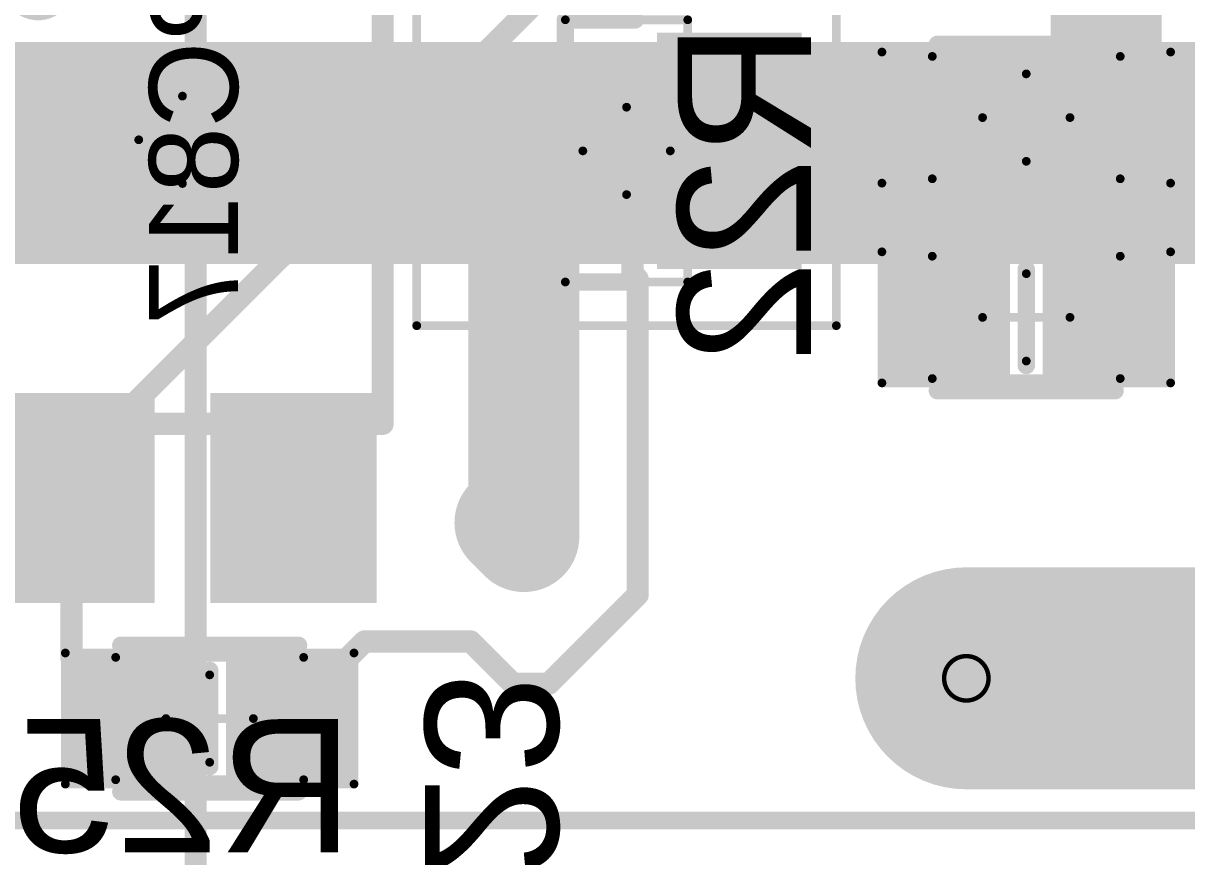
# Model space of a CAD drawing. Header units: millimetres. Extents: x 0.82 to 4.9, y 1.18 to 4.75.
# Drawn here: x 3.518 to 4.042, y 2.242 to 2.618 of the extents above; entities that cross this region are included whole.
import ezdxf

# ---------------------------------------------------------------- set-up
doc = ezdxf.new("R2010")
doc.units = ezdxf.units.MM
doc.header["$MEASUREMENT"] = 0
for name, color, linetype in [('BottomLayer', 5, 'Continuous'), ('BottomOverlay', 54, 'Continuous'), ('BottomPaste', 16, 'Continuous'), ('BottomSolder', 6, 'Continuous'), ('DrillDrawing', 1, 'Continuous'), ('Mechanical1', 6, 'Continuous'), ('Mechanical13', 56, 'Continuous'), ('Mechanical15', 56, 'Continuous'), ('MultiLayer', 9, 'Continuous'), ('PadHoleLayer', 156, 'Continuous'), ('TopLayer', 1, 'Continuous'), ('TopOverlay', 2, 'Continuous'), ('TopSolder', 216, 'Continuous')]:
    doc.layers.add(name, color=color, linetype=linetype)
doc.styles.add('Arial', font='arial.ttf', dxfattribs={"height": 0.2})

# ---------------------------------------------------------------- blocks, each defined once
blk = doc.blocks.new('LCD_2_4_TFT_SPI_240_320_B_1')
at = {"layer": 'BottomOverlay', "const_width": 0.01}
blk.add_lwpolyline([(0.84094, -1.51929), (0.84095, 1.51929)], dxfattribs=at)
blk = doc.blocks.new('6_0805_L_B_16')
at = {"layer": 'BottomLayer'}
for points in [[(-0.01139, 0.02559), (-0.01139, -0.02559), (-0.06061, -0.02559), (-0.06061, 0.02559)], [(0.06061, 0.02559), (0.06061, -0.02559), (0.01139, -0.02559), (0.01139, 0.02559)]]:
    blk.add_hatch(color=5, dxfattribs=at).paths.add_polyline_path(points)
at = {"layer": 'BottomPaste'}
for points in [[(-0.01139, 0.02559), (-0.01139, -0.02559), (-0.06061, -0.02559), (-0.06061, 0.02559)], [(0.06061, 0.02559), (0.06061, -0.02559), (0.01139, -0.02559), (0.01139, 0.02559)]]:
    blk.add_hatch(color=16, dxfattribs=at).paths.add_polyline_path(points)
at = {"layer": 'BottomSolder'}
for points in [[(-0.00739, 0.02959), (-0.00739, -0.02959), (-0.06461, -0.02959), (-0.06461, 0.02959)], [(0.06461, 0.02959), (0.06461, -0.02959), (0.00739, -0.02959), (0.00739, 0.02959)]]:
    blk.add_hatch(color=6, dxfattribs=at).paths.add_polyline_path(points)
at = {"layer": 'BottomOverlay', "const_width": 0.00787}
for points in [[(-0.04, 0.033), (0.04, 0.033)], [(0, -0.02165), (0, 0.02165)], [(-0.04, -0.033), (0.04, -0.033)]]:
    blk.add_lwpolyline(points, dxfattribs=at)
at = {"layer": 'BottomOverlay', "const_width": 0.00394}
for points in [[(-0.04197, 0.033, 1), (-0.03803, 0.033, 1)], [(0.03803, 0.033, 1), (0.04197, 0.033, 1)], [(-0.00197, 0.02165, 1), (0.00197, 0.02165, 1)], [(-0.00197, -0.02165, 1), (0.00197, -0.02165, 1)], [(-0.04197, -0.033, 1), (-0.03803, -0.033, 1)], [(0.03803, -0.033, 1), (0.04197, -0.033, 1)]]:
    blk.add_lwpolyline(points, format="xyb", close=True, dxfattribs=at)
at = {"layer": 'Mechanical1', "const_width": 0.00394}
for points in [[(-0.04232, 0.02756), (0.04232, 0.02756)], [(-0.04232, -0.02756), (-0.04232, 0.02756)], [(0.04232, -0.02756), (0.04232, 0.02756)], [(-0.04232, -0.02756), (0.04232, -0.02756)]]:
    blk.add_lwpolyline(points, dxfattribs=at)
at = {"layer": 'Mechanical1', "const_width": 0.00197}
for points in [[(-0.04331, 0.02756, 1), (-0.04134, 0.02756, 1)], [(-0.04331, 0.02756, 1), (-0.04134, 0.02756, 1)], [(0.04134, 0.02756, 1), (0.04331, 0.02756, 1)], [(0.04134, 0.02756, 1), (0.04331, 0.02756, 1)], [(-0.04331, -0.02756, 1), (-0.04134, -0.02756, 1)], [(-0.04331, -0.02756, 1), (-0.04134, -0.02756, 1)], [(0.04134, -0.02756, 1), (0.04331, -0.02756, 1)], [(0.04134, -0.02756, 1), (0.04331, -0.02756, 1)]]:
    blk.add_lwpolyline(points, format="xyb", close=True, dxfattribs=at)
at = {"layer": 'Mechanical15', "const_width": 0.00394}
for points in [[(-0.065, -0.02953), (-0.065, 0.02953)], [(-0.065, 0.02953), (0.065, 0.02953)], [(0.065, -0.02953), (0.065, 0.02953)], [(0, -0.01969), (0, 0.01968)], [(-0.01968, 0), (0.01969, 0)], [(-0.065, -0.02953), (0.065, -0.02953)]]:
    blk.add_lwpolyline(points, dxfattribs=at)
at = {"layer": 'Mechanical15', "const_width": 0.00197}
for points in [[(-0.06599, 0.02953, 1), (-0.06402, 0.02953, 1)], [(-0.06599, 0.02953, 1), (-0.06402, 0.02953, 1)], [(0.06402, 0.02953, 1), (0.06598, 0.02953, 1)], [(0.06402, 0.02953, 1), (0.06598, 0.02953, 1)], [(-0.00098, 0.01968, 1), (0.00098, 0.01968, 1)], [(-0.02067, 0, 1), (-0.0187, 0, 1)], [(0.0187, 0, 1), (0.02067, 0, 1)], [(-0.00098, -0.01969, 1), (0.00098, -0.01969, 1)], [(-0.06599, -0.02953, 1), (-0.06402, -0.02953, 1)], [(-0.06599, -0.02953, 1), (-0.06402, -0.02953, 1)], [(0.06402, -0.02953, 1), (0.06598, -0.02953, 1)], [(0.06402, -0.02953, 1), (0.06598, -0.02953, 1)]]:
    blk.add_lwpolyline(points, format="xyb", close=True, dxfattribs=at)
blk = doc.blocks.new('6_0805_L_B_17')
at = {"layer": 'BottomLayer'}
for points in [[(-0.01139, 0.02559), (-0.01139, -0.02559), (-0.06061, -0.02559), (-0.06061, 0.02559)], [(0.06061, 0.02559), (0.06061, -0.02559), (0.01139, -0.02559), (0.01139, 0.02559)]]:
    blk.add_hatch(color=5, dxfattribs=at).paths.add_polyline_path(points)
at = {"layer": 'BottomPaste'}
for points in [[(-0.01139, 0.02559), (-0.01139, -0.02559), (-0.06061, -0.02559), (-0.06061, 0.02559)], [(0.06061, 0.02559), (0.06061, -0.02559), (0.01139, -0.02559), (0.01139, 0.02559)]]:
    blk.add_hatch(color=16, dxfattribs=at).paths.add_polyline_path(points)
at = {"layer": 'BottomSolder'}
for points in [[(-0.00739, 0.02959), (-0.00739, -0.02959), (-0.06461, -0.02959), (-0.06461, 0.02959)], [(0.06461, 0.02959), (0.06461, -0.02959), (0.00739, -0.02959), (0.00739, 0.02959)]]:
    blk.add_hatch(color=6, dxfattribs=at).paths.add_polyline_path(points)
at = {"layer": 'BottomOverlay', "const_width": 0.00787}
for points in [[(0.04, 0.033), (-0.04, 0.033)], [(0, 0.02165), (0, -0.02165)], [(0.04, -0.033), (-0.04, -0.033)]]:
    blk.add_lwpolyline(points, dxfattribs=at)
at = {"layer": 'BottomOverlay', "const_width": 0.00394}
for points in [[(-0.04197, 0.033, 1), (-0.03803, 0.033, 1)], [(0.03803, 0.033, 1), (0.04197, 0.033, 1)], [(-0.00197, 0.02165, 1), (0.00197, 0.02165, 1)], [(-0.00197, -0.02165, 1), (0.00197, -0.02165, 1)], [(-0.04197, -0.033, 1), (-0.03803, -0.033, 1)], [(0.03803, -0.033, 1), (0.04197, -0.033, 1)]]:
    blk.add_lwpolyline(points, format="xyb", close=True, dxfattribs=at)
at = {"layer": 'Mechanical1', "const_width": 0.00394}
for points in [[(0.04232, 0.02756), (-0.04232, 0.02756)], [(-0.04232, 0.02756), (-0.04232, -0.02756)], [(0.04232, 0.02756), (0.04232, -0.02756)], [(0.04232, -0.02756), (-0.04232, -0.02756)]]:
    blk.add_lwpolyline(points, dxfattribs=at)
at = {"layer": 'Mechanical1', "const_width": 0.00197}
for points in [[(-0.04331, 0.02756, 1), (-0.04134, 0.02756, 1)], [(-0.04331, 0.02756, 1), (-0.04134, 0.02756, 1)], [(0.04134, 0.02756, 1), (0.04331, 0.02756, 1)], [(0.04134, 0.02756, 1), (0.04331, 0.02756, 1)], [(-0.04331, -0.02756, 1), (-0.04134, -0.02756, 1)], [(-0.04331, -0.02756, 1), (-0.04134, -0.02756, 1)], [(0.04134, -0.02756, 1), (0.04331, -0.02756, 1)], [(0.04134, -0.02756, 1), (0.04331, -0.02756, 1)]]:
    blk.add_lwpolyline(points, format="xyb", close=True, dxfattribs=at)
at = {"layer": 'Mechanical15', "const_width": 0.00394}
for points in [[(-0.065, 0.02953), (-0.065, -0.02953)], [(0.065, 0.02953), (-0.065, 0.02953)], [(0.065, 0.02953), (0.065, -0.02953)], [(0, 0.01968), (0, -0.01969)], [(0.01969, 0), (-0.01969, 0)], [(0.065, -0.02953), (-0.065, -0.02953)]]:
    blk.add_lwpolyline(points, dxfattribs=at)
at = {"layer": 'Mechanical15', "const_width": 0.00197}
for points in [[(-0.06598, 0.02953, 1), (-0.06402, 0.02953, 1)], [(-0.06598, 0.02953, 1), (-0.06402, 0.02953, 1)], [(0.06402, 0.02953, 1), (0.06598, 0.02953, 1)], [(0.06402, 0.02953, 1), (0.06598, 0.02953, 1)], [(-0.00098, 0.01968, 1), (0.00098, 0.01968, 1)], [(-0.02067, 0, 1), (-0.0187, 0, 1)], [(0.0187, 0, 1), (0.02067, 0, 1)], [(-0.00098, -0.01969, 1), (0.00098, -0.01969, 1)], [(-0.06598, -0.02953, 1), (-0.06402, -0.02953, 1)], [(-0.06598, -0.02953, 1), (-0.06402, -0.02953, 1)], [(0.06402, -0.02953, 1), (0.06598, -0.02953, 1)], [(0.06402, -0.02953, 1), (0.06598, -0.02953, 1)]]:
    blk.add_lwpolyline(points, format="xyb", close=True, dxfattribs=at)
blk = doc.blocks.new('6_0805_L_B_18')
at = {"layer": 'BottomLayer'}
for points in [[(-0.01139, 0.02559), (-0.01139, -0.02559), (-0.06061, -0.02559), (-0.06061, 0.02559)], [(0.06061, 0.02559), (0.06061, -0.02559), (0.01139, -0.02559), (0.01139, 0.02559)]]:
    blk.add_hatch(color=5, dxfattribs=at).paths.add_polyline_path(points)
at = {"layer": 'BottomPaste'}
for points in [[(-0.01139, 0.02559), (-0.01139, -0.02559), (-0.06061, -0.02559), (-0.06061, 0.02559)], [(0.06061, 0.02559), (0.06061, -0.02559), (0.01139, -0.02559), (0.01139, 0.02559)]]:
    blk.add_hatch(color=16, dxfattribs=at).paths.add_polyline_path(points)
at = {"layer": 'BottomSolder'}
for points in [[(-0.00739, 0.02959), (-0.00739, -0.02959), (-0.06461, -0.02959), (-0.06461, 0.02959)], [(0.06461, 0.02959), (0.06461, -0.02959), (0.00739, -0.02959), (0.00739, 0.02959)]]:
    blk.add_hatch(color=6, dxfattribs=at).paths.add_polyline_path(points)
at = {"layer": 'BottomOverlay', "const_width": 0.00787}
for points in [[(0.04, 0.033), (-0.04, 0.033)], [(0, 0.02165), (0, -0.02165)], [(0.04, -0.033), (-0.04, -0.033)]]:
    blk.add_lwpolyline(points, dxfattribs=at)
at = {"layer": 'BottomOverlay', "const_width": 0.00394}
for points in [[(-0.04197, 0.033, 1), (-0.03803, 0.033, 1)], [(0.03803, 0.033, 1), (0.04197, 0.033, 1)], [(-0.00197, 0.02165, 1), (0.00197, 0.02165, 1)], [(-0.00197, -0.02165, 1), (0.00197, -0.02165, 1)], [(-0.04197, -0.033, 1), (-0.03803, -0.033, 1)], [(0.03803, -0.033, 1), (0.04197, -0.033, 1)]]:
    blk.add_lwpolyline(points, format="xyb", close=True, dxfattribs=at)
at = {"layer": 'Mechanical1', "const_width": 0.00394}
for points in [[(0.04232, 0.02756), (-0.04232, 0.02756)], [(-0.04232, 0.02756), (-0.04232, -0.02756)], [(0.04232, 0.02756), (0.04232, -0.02756)], [(0.04232, -0.02756), (-0.04232, -0.02756)]]:
    blk.add_lwpolyline(points, dxfattribs=at)
at = {"layer": 'Mechanical1', "const_width": 0.00197}
for points in [[(-0.04331, 0.02756, 1), (-0.04134, 0.02756, 1)], [(-0.04331, 0.02756, 1), (-0.04134, 0.02756, 1)], [(0.04134, 0.02756, 1), (0.04331, 0.02756, 1)], [(0.04134, 0.02756, 1), (0.04331, 0.02756, 1)], [(-0.04331, -0.02756, 1), (-0.04134, -0.02756, 1)], [(-0.04331, -0.02756, 1), (-0.04134, -0.02756, 1)], [(0.04134, -0.02756, 1), (0.04331, -0.02756, 1)], [(0.04134, -0.02756, 1), (0.04331, -0.02756, 1)]]:
    blk.add_lwpolyline(points, format="xyb", close=True, dxfattribs=at)
at = {"layer": 'Mechanical15', "const_width": 0.00394}
for points in [[(-0.065, 0.02953), (-0.065, -0.02953)], [(0.065, 0.02953), (-0.065, 0.02953)], [(0.065, 0.02953), (0.065, -0.02953)], [(0, 0.01968), (0, -0.01969)], [(0.01969, 0), (-0.01969, 0)], [(0.065, -0.02953), (-0.065, -0.02953)]]:
    blk.add_lwpolyline(points, dxfattribs=at)
at = {"layer": 'Mechanical15', "const_width": 0.00197}
for points in [[(-0.06598, 0.02953, 1), (-0.06402, 0.02953, 1)], [(-0.06598, 0.02953, 1), (-0.06402, 0.02953, 1)], [(0.06402, 0.02953, 1), (0.06598, 0.02953, 1)], [(0.06402, 0.02953, 1), (0.06598, 0.02953, 1)], [(-0.00098, 0.01968, 1), (0.00098, 0.01968, 1)], [(-0.02067, 0, 1), (-0.0187, 0, 1)], [(0.0187, 0, 1), (0.02067, 0, 1)], [(-0.00098, -0.01969, 1), (0.00098, -0.01969, 1)], [(-0.06598, -0.02953, 1), (-0.06402, -0.02953, 1)], [(-0.06598, -0.02953, 1), (-0.06402, -0.02953, 1)], [(0.06402, -0.02953, 1), (0.06598, -0.02953, 1)], [(0.06402, -0.02953, 1), (0.06598, -0.02953, 1)]]:
    blk.add_lwpolyline(points, format="xyb", close=True, dxfattribs=at)
blk = doc.blocks.new('SOT23_M______B_42')
at = {"layer": 'BottomLayer'}
for points in [[(-0.01772, 0.04921), (-0.01772, 0.02559), (-0.0748, 0.02559), (-0.0748, 0.04921)], [(0.0748, 0.01181), (0.0748, -0.01181), (0.01772, -0.01181), (0.01772, 0.01181)], [(-0.01772, -0.02559), (-0.01772, -0.04921), (-0.0748, -0.04921), (-0.0748, -0.02559)]]:
    blk.add_hatch(color=5, dxfattribs=at).paths.add_polyline_path(points)
at = {"layer": 'BottomPaste'}
for points in [[(-0.01772, 0.04921), (-0.01772, 0.02559), (-0.0748, 0.02559), (-0.0748, 0.04921)], [(0.0748, 0.01181), (0.0748, -0.01181), (0.01772, -0.01181), (0.01772, 0.01181)], [(-0.01772, -0.02559), (-0.01772, -0.04921), (-0.0748, -0.04921), (-0.0748, -0.02559)]]:
    blk.add_hatch(color=16, dxfattribs=at).paths.add_polyline_path(points)
at = {"layer": 'BottomSolder'}
for points in [[(-0.01372, 0.05321), (-0.01372, 0.02159), (-0.0788, 0.02159), (-0.0788, 0.05321)], [(0.0788, 0.01581), (0.0788, -0.01581), (0.01372, -0.01581), (0.01372, 0.01581)], [(-0.01372, -0.02159), (-0.01372, -0.05321), (-0.0788, -0.05321), (-0.0788, -0.02159)]]:
    blk.add_hatch(color=6, dxfattribs=at).paths.add_polyline_path(points)
at = {"layer": 'BottomOverlay', "const_width": 0.00787}
for points in [[(0.02756, 0.05906), (-0.00394, 0.05906)], [(0.02756, 0.05906), (0.02756, 0.02756)], [(0.02756, -0.02756), (0.02756, -0.05906)], [(0.02756, -0.05906), (-0.00394, -0.05906)]]:
    blk.add_lwpolyline(points, dxfattribs=at)
at = {"layer": 'BottomOverlay'}
for points, const_width in [([(-0.00591, 0.05906, 1), (-0.00197, 0.05906, 1)], 0.00394), ([(0.02559, 0.05906, 1), (0.02953, 0.05906, 1)], 0.00394), ([(0.02559, 0.05906, 1), (0.02953, 0.05906, 1)], 0.00394), ([(0.02559, 0.02756, 1), (0.02953, 0.02756, 1)], 0.00394), ([(0.02559, -0.02756, 1), (0.02953, -0.02756, 1)], 0.00394), ([(0.05807, -0.03346, 1), (0.04823, -0.03346, 1)], 0.00984), ([(0.04577, -0.03346, 1), (0.05069, -0.03346, 1)], 0.00492), ([(0.05561, -0.03346, 1), (0.06053, -0.03346, 1)], 0.00492), ([(-0.00591, -0.05906, 1), (-0.00197, -0.05906, 1)], 0.00394), ([(0.02559, -0.05906, 1), (0.02953, -0.05906, 1)], 0.00394), ([(0.02559, -0.05906, 1), (0.02953, -0.05906, 1)], 0.00394)]:
    blk.add_lwpolyline(points, format="xyb", close=True, dxfattribs=dict(at, const_width=const_width))
at = {"layer": 'Mechanical13', "const_width": 0.00394}
for points in [[(0.02756, 0.05906), (-0.02756, 0.05906)], [(-0.02756, 0.05906), (-0.02756, -0.05906)], [(0.02756, 0.05906), (0.02756, -0.05906)], [(0.02756, -0.05906), (-0.02756, -0.05906)]]:
    blk.add_lwpolyline(points, dxfattribs=at)
at = {"layer": 'Mechanical13', "const_width": 0.00197}
for points in [[(-0.02854, 0.05906, 1), (-0.02658, 0.05906, 1)], [(-0.02854, 0.05906, 1), (-0.02658, 0.05906, 1)], [(0.02658, 0.05906, 1), (0.02854, 0.05906, 1)], [(0.02658, 0.05906, 1), (0.02854, 0.05906, 1)], [(-0.02854, -0.05906, 1), (-0.02658, -0.05906, 1)], [(-0.02854, -0.05906, 1), (-0.02658, -0.05906, 1)], [(0.02658, -0.05906, 1), (0.02854, -0.05906, 1)], [(0.02658, -0.05906, 1), (0.02854, -0.05906, 1)]]:
    blk.add_lwpolyline(points, format="xyb", close=True, dxfattribs=at)
at = {"layer": 'Mechanical15', "const_width": 0.00394}
for points in [[(0.09449, 0.07874), (-0.09449, 0.07874)], [(-0.09449, 0.07874), (-0.09449, -0.07874)], [(0.09449, 0.07874), (0.09449, -0.07874)], [(0, 0.01968), (0, -0.01969)], [(0.01969, 0), (-0.01969, 0)], [(0.09449, -0.07874), (-0.09449, -0.07874)]]:
    blk.add_lwpolyline(points, dxfattribs=at)
at = {"layer": 'Mechanical15', "const_width": 0.00197}
for points in [[(-0.09547, 0.07874, 1), (-0.0935, 0.07874, 1)], [(-0.09547, 0.07874, 1), (-0.0935, 0.07874, 1)], [(0.0935, 0.07874, 1), (0.09547, 0.07874, 1)], [(0.0935, 0.07874, 1), (0.09547, 0.07874, 1)], [(-0.00098, 0.01968, 1), (0.00098, 0.01968, 1)], [(-0.02067, 0, 1), (-0.0187, 0, 1)], [(0.0187, 0, 1), (0.02067, 0, 1)], [(-0.00098, -0.01969, 1), (0.00098, -0.01969, 1)], [(-0.09547, -0.07874, 1), (-0.0935, -0.07874, 1)], [(-0.09547, -0.07874, 1), (-0.0935, -0.07874, 1)], [(0.0935, -0.07874, 1), (0.09547, -0.07874, 1)], [(0.0935, -0.07874, 1), (0.09547, -0.07874, 1)]]:
    blk.add_lwpolyline(points, format="xyb", close=True, dxfattribs=at)
blk = doc.blocks.new('MODUL_HRS4_64')
at = {"layer": 'BottomLayer'}
h = blk.add_hatch(color=5, dxfattribs=at)
edge = h.paths.add_edge_path()
edge.add_arc((0.27559, -0.25197), 0.03642, 0, 360)
at = {"layer": 'BottomSolder'}
h = blk.add_hatch(color=6, dxfattribs=at)
edge = h.paths.add_edge_path()
edge.add_arc((0.27559, -0.25197), 0.04042, 0, 360)
at = {"layer": 'MultiLayer'}
h = blk.add_hatch(color=9, dxfattribs=at)
edge = h.paths.add_edge_path()
edge.add_arc((0.27559, -0.25197), 0.03642, 0, 360)
at = {"layer": 'PadHoleLayer'}
h = blk.add_hatch(color=156, dxfattribs=at)
edge = h.paths.add_edge_path()
edge.add_arc((0.27559, -0.25197), 0.02362, 0, 360)
at = {"layer": 'TopLayer'}
h = blk.add_hatch(color=1, dxfattribs=at)
edge = h.paths.add_edge_path()
edge.add_arc((0.27559, -0.25197), 0.03642, 0, 360)
at = {"layer": 'TopSolder'}
h = blk.add_hatch(color=216, dxfattribs=at)
edge = h.paths.add_edge_path()
edge.add_arc((0.27559, -0.25197), 0.04042, 0, 360)
at = {"layer": 'TopOverlay', "const_width": 0.00787}
blk.add_lwpolyline([(-0.33858, -0.316), (0.41, -0.316)], dxfattribs=at)
blk = doc.blocks.new('PC817_SMT_B_67')
at = {"layer": 'BottomLayer'}
for points in [[(-0.11811, 0.08346), (-0.11811, 0.01654), (-0.20473, 0.01654), (-0.20473, 0.08346)], [(0.20473, 0.08346), (0.20473, 0.01654), (0.11811, 0.01654), (0.11811, 0.08346)], [(-0.11811, -0.01654), (-0.11811, -0.08346), (-0.20473, -0.08346), (-0.20473, -0.01654)], [(0.20473, -0.01654), (0.20473, -0.08346), (0.11811, -0.08346), (0.11811, -0.01654)]]:
    blk.add_hatch(color=5, dxfattribs=at).paths.add_polyline_path(points)
at = {"layer": 'BottomPaste'}
for points in [[(-0.11811, 0.08346), (-0.11811, 0.01654), (-0.20473, 0.01654), (-0.20473, 0.08346)], [(0.20473, 0.08346), (0.20473, 0.01654), (0.11811, 0.01654), (0.11811, 0.08346)], [(-0.11811, -0.01654), (-0.11811, -0.08346), (-0.20473, -0.08346), (-0.20473, -0.01654)], [(0.20473, -0.01654), (0.20473, -0.08346), (0.11811, -0.08346), (0.11811, -0.01654)]]:
    blk.add_hatch(color=16, dxfattribs=at).paths.add_polyline_path(points)
at = {"layer": 'BottomSolder'}
for points in [[(-0.11411, 0.08746), (-0.11411, 0.01254), (-0.20873, 0.01254), (-0.20873, 0.08746)], [(0.20873, 0.08746), (0.20873, 0.01254), (0.11411, 0.01254), (0.11411, 0.08746)], [(-0.11411, -0.01254), (-0.11411, -0.08746), (-0.20873, -0.08746), (-0.20873, -0.01254)], [(0.20873, -0.01254), (0.20873, -0.08746), (0.11411, -0.08746), (0.11411, -0.01254)]]:
    blk.add_hatch(color=6, dxfattribs=at).paths.add_polyline_path(points)
at = {"layer": 'BottomOverlay', "const_width": 0.01}
for points in [[(0.12795, 0.09016), (-0.12795, 0.09016)], [(-0.12795, -0.09), (-0.12795, 0.09)], [(-0.095, -0.09), (-0.095, 0.09016)], [(0.12795, -0.08795), (0.12795, 0.09)], [(0.12795, -0.09), (-0.12795, -0.09)]]:
    blk.add_lwpolyline(points, dxfattribs=at)
at = {"layer": 'BottomOverlay'}
for points, const_width in [([(-0.13045, 0.09016, 1), (-0.12545, 0.09016, 1)], 0.005), ([(-0.13045, 0.09, 1), (-0.12545, 0.09, 1)], 0.005), ([(-0.0975, 0.09016, 1), (-0.0925, 0.09016, 1)], 0.005), ([(0.12545, 0.09016, 1), (0.13045, 0.09016, 1)], 0.005), ([(0.12545, 0.09, 1), (0.13045, 0.09, 1)], 0.005), ([(-0.05882, -0.065, 1), (-0.08118, -0.065, 1)], 0.01), ([(-0.08368, -0.065, 1), (-0.07868, -0.065, 1)], 0.005), ([(-0.06132, -0.065, 1), (-0.05632, -0.065, 1)], 0.005), ([(0.12545, -0.08795, 1), (0.13045, -0.08795, 1)], 0.005), ([(-0.13045, -0.09, 1), (-0.12545, -0.09, 1)], 0.005), ([(-0.13045, -0.09, 1), (-0.12545, -0.09, 1)], 0.005), ([(-0.0975, -0.09, 1), (-0.0925, -0.09, 1)], 0.005), ([(0.12545, -0.09, 1), (0.13045, -0.09, 1)], 0.005)]:
    blk.add_lwpolyline(points, format="xyb", close=True, dxfattribs=dict(at, const_width=const_width))
at = {"layer": 'Mechanical15', "const_width": 0.00394}
for points in [[(0, -0.01969), (0, 0.01969)], [(0.01969, 0), (-0.01969, 0)]]:
    blk.add_lwpolyline(points, dxfattribs=at)
at = {"layer": 'Mechanical15', "const_width": 0.00197}
for points in [[(-0.00098, 0.01969, 1), (0.00098, 0.01969, 1)], [(-0.02067, 0, 1), (-0.0187, 0, 1)], [(0.0187, 0, 1), (0.02067, 0, 1)], [(-0.00098, -0.01969, 1), (0.00098, -0.01969, 1)]]:
    blk.add_lwpolyline(points, format="xyb", close=True, dxfattribs=at)
at = {"layer": 'BottomOverlay', "text_generation_flag": 2}
blk.add_text('PC817', height=0.04, rotation=-180, dxfattribs=at).set_placement((-0.08, 0.025))

msp = doc.modelspace()

# ---------------------------------------------------------------- linework, layer by layer
at = {"layer": 'BottomLayer'}
for points, const_width in [([(4.006, 2.575), (4.006, 2.66)], 0.05), ([(3.56846, 2.44629), (3.78217, 2.66)], 0.01), ([(3.795, 2.57287), (3.81953, 2.5974)], 0.01), ([(3.81953, 2.5974), (3.83626, 2.5974)], 0.01), ([(3.83626, 2.5974), (3.91258, 2.5974)], 0.01), ([(3.91258, 2.5974), (3.934, 2.57598)], 0.01), ([(4.006, 2.485), (4.006, 2.575)], 0.05), ([(3.74374, 2.38626), (3.74374, 2.56)], 0.05), ([(3.795, 2.54291), (3.795, 2.57287)], 0.01), ([(3.934, 2.575), (3.934, 2.57598)], 0.01), ([(3.79272, 2.54062), (3.795, 2.54291)], 0.01), ([(3.79272, 2.50457), (3.79272, 2.54062)], 0.01), ([(3.83626, 2.5226), (3.89739, 2.5226)], 0.01), ([(3.89739, 2.5226), (3.934, 2.48598)], 0.01), ([(3.79272, 2.50457), (3.795, 2.50229)], 0.01), ([(3.795, 2.36), (3.795, 2.50229)], 0.01), ([(3.934, 2.485), (3.934, 2.48598)], 0.01), ([(3.56846, 2.43205), (3.56846, 2.44629)], 0.01), ([(3.54, 2.40358), (3.56846, 2.43205)], 0.01), ([(3.7375, 2.3925), (3.74374, 2.38626)], 0.05), ([(3.54, 2.33153), (3.54, 2.40358)], 0.01), ([(3.94301, 2.3224), (4.18825, 2.3224)], 0.1), ([(3.755, 2.32), (3.795, 2.36)], 0.01), ([(3.63827, 2.30526), (3.67202, 2.33901)], 0.01), ([(3.67202, 2.33901), (3.71979, 2.33901)], 0.01), ([(3.71979, 2.33901), (3.7388, 2.32)], 0.01), ([(3.54, 2.33153), (3.56627, 2.30526)], 0.01), ([(3.7388, 2.32), (3.755, 2.32)], 0.01), ([(3.56627, 2.30427), (3.56627, 2.30526)], 0.01), ([(3.63827, 2.30427), (3.63827, 2.30526)], 0.01)]:
    msp.add_lwpolyline(points, dxfattribs=dict(at, const_width=const_width))
for points, const_width in [([(3.81703, 2.5974, 1), (3.82203, 2.5974, 1)], 0.005), ([(3.81703, 2.5974, 1), (3.82203, 2.5974, 1)], 0.005), ([(3.83376, 2.5974, 1), (3.83876, 2.5974, 1)], 0.005), ([(3.83376, 2.5974, 1), (3.83876, 2.5974, 1)], 0.005), ([(3.91008, 2.5974, 1), (3.91508, 2.5974, 1)], 0.005), ([(3.91008, 2.5974, 1), (3.91508, 2.5974, 1)], 0.005), ([(3.9935, 2.575, 1), (4.0185, 2.575, 1)], 0.025), ([(3.9935, 2.575, 1), (4.0185, 2.575, 1)], 0.025), ([(3.73124, 2.56, 1), (3.75624, 2.56, 1)], 0.025), ([(3.7925, 2.57287, 1), (3.7975, 2.57287, 1)], 0.005), ([(3.7925, 2.57287, 1), (3.7975, 2.57287, 1)], 0.005), ([(3.9315, 2.57598, 1), (3.9365, 2.57598, 1)], 0.005), ([(3.9315, 2.57598, 1), (3.9365, 2.57598, 1)], 0.005), ([(3.9315, 2.575, 1), (3.9365, 2.575, 1)], 0.005), ([(3.7925, 2.54291, 1), (3.7975, 2.54291, 1)], 0.005), ([(3.7925, 2.54291, 1), (3.7975, 2.54291, 1)], 0.005), ([(3.79022, 2.54062, 1), (3.79522, 2.54062, 1)], 0.005), ([(3.79022, 2.54062, 1), (3.79522, 2.54062, 1)], 0.005), ([(3.83376, 2.5226, 1), (3.83876, 2.5226, 1)], 0.005), ([(3.89489, 2.5226, 1), (3.89989, 2.5226, 1)], 0.005), ([(3.89489, 2.5226, 1), (3.89989, 2.5226, 1)], 0.005), ([(3.9935, 2.485, 1), (4.0185, 2.485, 1)], 0.025), ([(3.79022, 2.50457, 1), (3.79522, 2.50457, 1)], 0.005), ([(3.79022, 2.50457, 1), (3.79522, 2.50457, 1)], 0.005), ([(3.7925, 2.50229, 1), (3.7975, 2.50229, 1)], 0.005), ([(3.7925, 2.50229, 1), (3.7975, 2.50229, 1)], 0.005), ([(3.9315, 2.48598, 1), (3.9365, 2.48598, 1)], 0.005), ([(3.9315, 2.48598, 1), (3.9365, 2.48598, 1)], 0.005), ([(3.9315, 2.485, 1), (3.9365, 2.485, 1)], 0.005), ([(3.56596, 2.44629, 1), (3.57096, 2.44629, 1)], 0.005), ([(3.56596, 2.44629, 1), (3.57096, 2.44629, 1)], 0.005), ([(3.56596, 2.43205, 1), (3.57096, 2.43205, 1)], 0.005), ([(3.56596, 2.43205, 1), (3.57096, 2.43205, 1)], 0.005), ([(3.725, 2.3925, 1), (3.75, 2.3925, 1)], 0.025), ([(3.73124, 2.38626, 1), (3.75624, 2.38626, 1)], 0.025), ([(3.73124, 2.38626, 1), (3.75624, 2.38626, 1)], 0.025), ([(3.5375, 2.40358, 1), (3.5425, 2.40358, 1)], 0.005), ([(3.5375, 2.40358, 1), (3.5425, 2.40358, 1)], 0.005), ([(3.91801, 2.3224, 1), (3.96801, 2.3224, 1)], 0.05), ([(3.7925, 2.36, 1), (3.7975, 2.36, 1)], 0.005), ([(3.7925, 2.36, 1), (3.7975, 2.36, 1)], 0.005), ([(3.66952, 2.33901, 1), (3.67452, 2.33901, 1)], 0.005), ([(3.66952, 2.33901, 1), (3.67452, 2.33901, 1)], 0.005), ([(3.71729, 2.33901, 1), (3.72229, 2.33901, 1)], 0.005), ([(3.71729, 2.33901, 1), (3.72229, 2.33901, 1)], 0.005), ([(3.5375, 2.33153, 1), (3.5425, 2.33153, 1)], 0.005), ([(3.5375, 2.33153, 1), (3.5425, 2.33153, 1)], 0.005), ([(3.7363, 2.32, 1), (3.7413, 2.32, 1)], 0.005), ([(3.7363, 2.32, 1), (3.7413, 2.32, 1)], 0.005), ([(3.7525, 2.32, 1), (3.7575, 2.32, 1)], 0.005), ([(3.7525, 2.32, 1), (3.7575, 2.32, 1)], 0.005), ([(3.56377, 2.30526, 1), (3.56877, 2.30526, 1)], 0.005), ([(3.56377, 2.30526, 1), (3.56877, 2.30526, 1)], 0.005), ([(3.56377, 2.30427, 1), (3.56877, 2.30427, 1)], 0.005), ([(3.63577, 2.30526, 1), (3.64077, 2.30526, 1)], 0.005), ([(3.63577, 2.30526, 1), (3.64077, 2.30526, 1)], 0.005), ([(3.63577, 2.30427, 1), (3.64077, 2.30427, 1)], 0.005)]:
    msp.add_lwpolyline(points, format="xyb", close=True, dxfattribs=dict(at, const_width=const_width))
at = {"layer": 'DrillDrawing'}
for points, const_width in [([(3.95301, 2.3224, 1), (3.93301, 2.3224, 1)], 0.002), ([(3.93251, 2.3224, 1), (3.93351, 2.3224, 1)], 0.001), ([(3.95251, 2.3224, 1), (3.95351, 2.3224, 1)], 0.001)]:
    msp.add_lwpolyline(points, format="xyb", close=True, dxfattribs=dict(at, const_width=const_width))
at = {"layer": 'TopLayer', "const_width": 0.1}
msp.add_lwpolyline([(3.38433, 2.559), (4.28705, 2.559)], dxfattribs=at)

# ---------------------------------------------------------------- block references
for name, p in [('LCD_2_4_TFT_SPI_240_320_B_1', (2.755, 2.95945)), ('MODUL_HRS4_64', (3.66742, 2.57437)), ('6_0805_L_B_16', (3.60227, 2.30427))]:
    msp.add_blockref(name, p)
for name, p, rotation in [('PC817_SMT_B_67', (3.59, 2.565), 270), ('SOT23_M______B_42', (3.79, 2.56), 180), ('6_0805_L_B_18', (3.97, 2.575), 180), ('6_0805_L_B_17', (3.97, 2.485), 180)]:
    msp.add_blockref(name, p, dxfattribs=dict(rotation=rotation))

# ---------------------------------------------------------------- texts
at = {"layer": 'BottomOverlay', "style": 'Arial', "text_generation_flag": 2}
for s, rotation, p in [('R22', 90, (3.873, 2.618)), ('R23', 270, (3.69927, 2.17127))]:
    msp.add_text(s, height=0.06, rotation=rotation, dxfattribs=at).set_placement(p)
msp.add_text('R25', height=0.06, dxfattribs=at).set_placement((3.667, 2.244))

doc.saveas('drawing.dxf')
